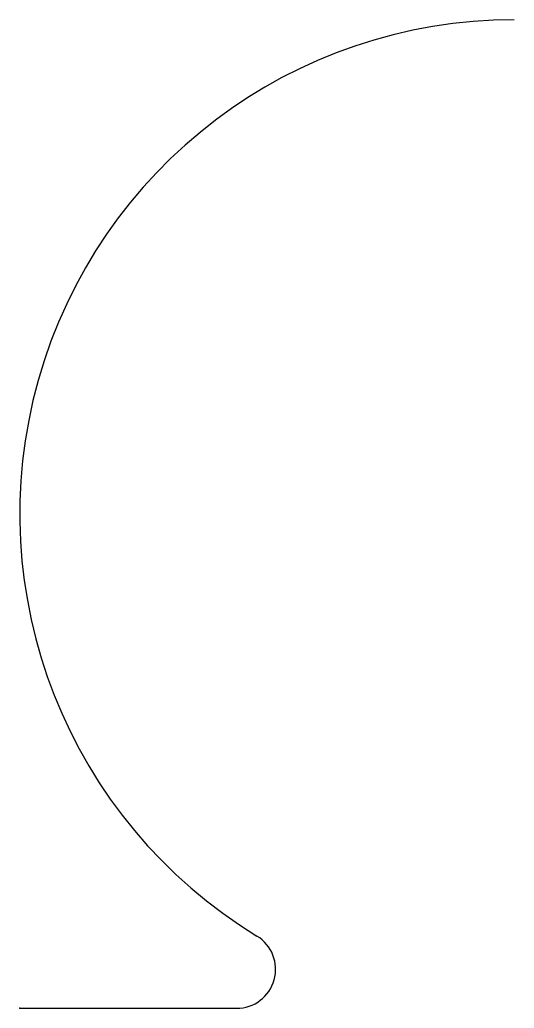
# Model space of a CAD drawing. Header units: inches. Extents: x 0 to 1, y 0 to 2.
import ezdxf

# ---------------------------------------------------------------- set-up
doc = ezdxf.new("R2010")
doc.units = ezdxf.units.IN
doc.header["$MEASUREMENT"] = 0
doc.layers.add('c_v1 v2_Sketch1', color=7, linetype='Continuous')

msp = doc.modelspace()

# ---------------------------------------------------------------- linework, layer by layer
at = {"layer": 'c_v1 v2_Sketch1'}
msp.add_line((0, 0), (0.4388, 0), dxfattribs=at)
for centre, radius, start, end in [((1, 1), 1, 90, 238.651), ((0.4388, 0.0787), 0.0787, 270, 58.651)]:
    msp.add_arc(centre, radius, start, end, dxfattribs=at)
msp.add_point((0, 0), dxfattribs=at)

doc.saveas('drawing.dxf')
